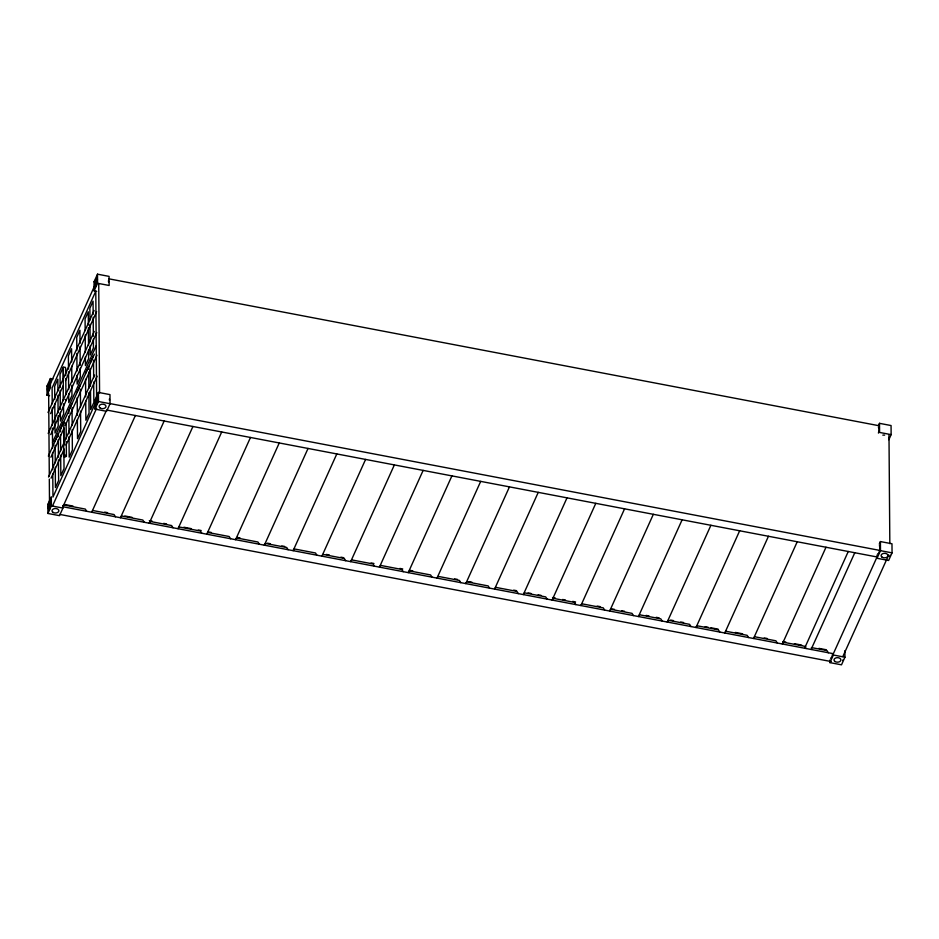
<?xml version="1.0" encoding="UTF-8"?>
<svg xmlns="http://www.w3.org/2000/svg" width="939" height="939" viewBox="0 0 939 939"><rect width="100%" height="100%" fill="white"/><g stroke="black" fill="none" stroke-linecap="round" stroke-linejoin="round"><path stroke-width="1.41" d="M49.591 395.718L47.02 395.225L46.95 386.129L50.389 378.523L52.96 379.016M94.135 290.879L94.064 281.782L97.503 274.176L109.065 276.383L109.135 285.479L97.574 283.273L94.135 290.879L96.705 291.372M97.468 279.552L48.617 387.748L48.628 390.647M47.02 395.225L50.46 387.619L50.389 378.523M48.018 412.503L94.076 310.492M50.565 413.641L63.124 385.812M65.519 380.518L96.623 311.631M48.182 433.454L94.24 331.444M63.664 399.439L63.171 400.53L63.418 367.266L65.131 367.231L65.707 368.288L65.765 375.6M50.718 434.593L96.776 332.582M52.525 442.504L96.212 345.763M55.072 440.825L58.265 433.759L58.288 436.682M63.664 421.811L60.472 428.877L60.495 431.799M72.01 403.324L68.817 410.39L68.84 413.313M77.162 391.915L80.355 384.849M85.508 373.44L88.689 366.374L88.712 369.297M90.297 362.818L93.489 355.764M48.359 456.108L94.416 354.109M50.894 457.246L64.063 428.102M65.261 425.449L96.952 355.235M48.523 477.059L94.581 375.06M51.058 478.197L64.216 449.053M66.012 445.074L97.116 376.187M63.606 456.389L64.098 455.298L65.824 455.262L66.387 456.331L65.026 457.023L63.606 456.389L63.852 423.113L65.566 423.078L66.141 424.146L66.258 438.771M47.936 513.457L47.866 504.36L51.305 496.754L51.375 505.851L47.936 513.457L59.497 515.664L62.936 508.058L62.913 505.452M94.98 400.014L98.419 392.408L109.98 394.615L110.051 403.711L106.612 411.317L95.05 409.111L94.98 400.014L97.55 400.507M95.05 409.111L98.489 401.505L98.419 392.408M52.596 505.792L96.623 408.289M106.6 410.026L877.038 556.98L833.363 653.708L62.925 506.755L106.001 411.341M135.38 415.508L91.705 512.248L92.844 510.511L114.065 514.56L115.45 516.779M164.149 421.001L120.474 517.729L121.612 516.004L142.845 520.053L144.219 522.26M192.929 426.482L149.254 523.223L150.393 521.497L171.614 525.547L172.999 527.753M221.71 431.975L178.034 528.716L179.173 526.979L200.394 531.028L201.779 533.235M250.478 437.468L206.803 534.197L207.942 532.472L229.175 536.521L230.548 538.728M279.259 442.95L235.583 539.69L236.722 537.965L257.943 542.014L259.328 544.221M308.039 448.443L264.352 545.172L265.491 543.446L286.724 547.496L288.097 549.702M336.808 453.936L293.132 550.665L294.271 548.939L315.504 552.989L316.877 555.195M365.588 459.417L321.913 556.158L323.051 554.421L344.273 558.47L345.658 560.689M394.368 464.911L350.681 561.639L351.82 559.914L373.053 563.963L374.426 566.17M423.137 470.392L379.462 567.133L380.6 565.407L401.833 569.457L403.207 571.663M451.917 475.885L408.242 572.626L409.381 570.889L430.602 574.938L431.987 577.145M480.698 481.378L437.011 578.107L438.149 576.382L459.382 580.431L460.756 582.638M509.466 486.86L465.791 583.6L466.929 581.875L488.163 585.924L489.536 588.131M538.247 492.353L494.571 589.093L495.71 587.356L516.931 591.406L518.316 593.612M567.015 497.846L523.34 594.575L524.478 592.849L545.712 596.899L547.085 599.105M595.796 503.327L552.12 600.068L553.259 598.331L574.48 602.38L575.865 604.599M624.576 508.821L580.901 605.549L582.027 603.824L603.261 607.873L604.634 610.08M653.344 514.302L609.669 611.043L610.808 609.317L632.041 613.367L633.414 615.573M682.125 519.795L638.45 616.536L639.588 614.799L660.81 618.848L662.195 621.066M710.905 525.288L667.218 622.017L668.357 620.292L689.59 624.341L690.963 626.548M739.674 530.77L695.999 627.51L697.137 625.785L718.37 629.834L719.744 632.041M768.454 536.263L724.779 633.003L725.917 631.266L747.139 635.316L748.524 637.522M797.234 541.756L753.548 638.485L754.686 636.759L775.919 640.809L777.292 643.015M878.352 425.872L879.503 423.336L891.064 425.543L891.134 434.64L888.846 439.71M826.003 547.237L782.328 643.978L783.466 642.253L804.7 646.29L806.073 648.509M848.269 551.486L804.594 648.227L805.732 646.49M811.108 649.459L854.783 552.731M879.268 544.104L880.418 541.568L891.98 543.775L892.05 552.871L888.611 560.477L877.049 558.271L877.026 555.031M844.936 657.218L841.497 664.824L829.935 662.617L833.374 655.011L844.936 657.218L844.889 650.715M877.049 558.271L880.489 550.665L880.418 541.568M842.858 656.525L888.693 555.019M62.925 506.755L64.063 505.029L85.296 509.079L86.67 511.286M108.748 278.801L878.857 425.696M94.064 281.782L96.635 282.275M891.134 434.64L879.573 432.433L879.503 423.336M46.95 386.129L49.521 386.622M109.71 403.535L879.82 550.418M98.489 401.505L110.051 403.711M880.489 550.665L892.05 552.871M64.345 504.431L72.984 506.074M104.663 512.119L107.551 512.671M124.828 515.969L132.023 517.342M149.313 520.64L152.188 521.192M163.715 523.387L166.59 523.939M183.868 527.225L191.075 528.598M198.27 529.972L201.157 530.523M208.352 531.897L211.228 532.448M237.156 537.39L240.032 537.941M267.392 543.165L270.279 543.716M281.794 545.911L284.681 546.463M326.443 554.421L329.319 554.972M340.845 557.167L343.721 557.719M371.081 562.942L373.957 563.494M399.885 568.435L402.761 568.987M409.967 570.36L412.843 570.9M454.605 578.87L457.481 579.422M469.007 581.617L471.883 582.168M513.645 590.138L516.532 590.678M528.047 592.885L530.934 593.425M538.129 594.798L541.005 595.349M552.531 597.544L555.407 598.096M562.614 599.469L565.489 600.021M572.696 601.394L575.572 601.946M597.169 606.066L600.056 606.617M611.571 608.812L614.458 609.364M621.653 610.737L624.529 611.289M646.138 615.409L649.013 615.949M656.22 617.322L659.096 617.874M670.622 620.069L673.498 620.62M680.693 621.994L683.58 622.545M705.177 626.665L708.065 627.217M710.94 627.768L718.135 629.142M735.425 632.428L742.62 633.802M764.217 637.933L767.104 638.473M782.938 641.501L785.826 642.053M794.464 643.696L801.66 645.07M818.949 648.368L826.144 649.741M811.39 647.57L826.954 650.539L828.339 652.746M47.866 504.36L50.436 504.853M51.375 505.851L62.936 508.058M59.662 514.396L831.203 661.561M65.39 399.404L65.953 400.472M888.987 434.863L889.832 543.646M829.923 660.023L829.935 662.617M98.724 284.13L99.569 392.901M97.503 274.176L97.574 283.273M93.161 314.342L93.067 301.184L89.874 308.25L89.968 319.941M93.184 317.265L93.337 336.268M93.36 339.19L93.43 347.958L90.238 355.024L90.167 346.256M93.524 360.142L93.654 377.678M93.689 382.067L93.853 402.538L90.66 409.592L90.508 390.601M90.003 324.331L90.132 341.866M90.344 368.675L90.473 386.211M88.372 324.964L88.266 311.807L85.085 318.873L85.167 330.563M88.395 327.887L88.536 345.423M88.559 349.813L88.63 358.581L85.437 365.647L85.379 356.879M88.736 372.22L88.865 388.3M88.9 392.69L89.052 413.148L85.872 420.214L85.719 401.211M85.203 334.953L85.343 352.489M85.555 379.286L85.684 396.821M80.026 343.439L79.932 330.282L76.74 337.347L76.834 350.505M80.05 346.362L80.202 365.365M80.226 368.288L80.285 377.055L77.104 384.121L77.033 375.354M80.39 389.239L80.519 406.775M80.554 411.165L80.719 431.623L77.526 438.689L77.374 419.686M76.857 353.428L76.998 370.964M77.209 397.76L77.338 415.308M71.681 361.914L71.587 348.756L68.394 355.822L68.5 368.98M71.716 366.304L71.845 382.373M71.869 385.307L71.951 395.53L68.758 402.596L68.688 393.828M72.045 407.714L72.174 425.25M72.209 429.639L72.373 450.098L69.181 457.164L69.017 436.705M68.524 371.903L68.653 389.439M68.864 416.235L69.005 433.783M65.789 378.534L65.918 394.615M66.282 441.694L66.387 456.331M63.347 380.389L63.242 367.231L60.049 374.297L60.155 387.455M63.523 403.782L63.606 414.005L60.413 421.071L60.342 412.303M63.723 429.111L63.852 445.192M63.875 449.581L64.028 468.584L60.835 475.65L60.683 455.18M60.178 390.378L60.319 409.381M60.519 434.722L60.648 450.802M57.936 390.882L57.842 379.192L54.65 386.258L54.755 399.415M57.972 395.272L58.101 412.808M58.124 415.731L58.206 425.966L55.014 433.032L54.791 403.793M58.312 439.605L58.453 457.152M58.476 460.075L58.629 480.533L55.436 487.599L55.284 467.141M55.108 445.215L55.248 462.751M52.232 403.723L52.103 387.924L95.79 291.196L96.635 400.331L52.96 497.071L52.772 474.089M52.267 408.031L52.396 425.261M52.42 428.137L52.572 448.243M52.607 452.551L52.748 469.782M48.652 393.547L49.297 476.214M49.321 479.113L49.556 509.572M832.67 653.556A4.202 0.916 -79.2 0 1 830.604 658.145M843.21 659.636A4.202 0.916 -79.2 0 1 842.612 660.54M878.399 427.621A4.202 0.916 -79.2 0 1 878.435 433.102M889.409 437.058A4.202 0.916 -79.2 0 1 888.799 437.961M882.836 435.144A3.439 2.265 -0.4 0 1 884.62 435.168M108.396 280.855A4.202 0.916 -79.2 0 1 108.572 282.087M109.323 399.087A4.202 0.916 -79.2 0 1 109.487 400.319M879.315 545.852A4.202 0.916 -79.2 0 1 879.597 550.289A4.202 0.916 -79.2 0 1 877.707 553.799M890.325 555.301A4.202 0.916 -79.2 0 1 889.726 556.193M48.722 390.037A4.202 0.916 -79.2 0 0 49.732 382.995A4.202 0.916 -79.2 0 0 47.654 387.584A4.202 0.916 -79.2 0 0 48.722 390.037M49.65 508.269A4.202 0.916 -79.2 0 0 50.647 501.226A4.202 0.916 -79.2 0 0 48.57 505.816A4.202 0.916 -79.2 0 0 49.65 508.269M52.936 512.318A3.439 2.265 -0.4 0 0 58.734 511.391A3.439 2.265 -0.4 0 0 54.638 508.562A3.439 2.265 -0.4 0 0 52.936 512.318M834.935 661.479A3.439 2.265 -0.4 0 0 840.745 660.551A3.439 2.265 -0.4 0 0 836.637 657.723A3.439 2.265 -0.4 0 0 834.935 661.479M95.837 285.691A4.202 0.916 -79.2 0 0 96.834 278.648A4.202 0.916 -79.2 0 0 94.769 283.238A4.202 0.916 -79.2 0 0 95.837 285.691M96.764 403.934A4.202 0.916 -79.2 0 0 97.762 396.88A4.202 0.916 -79.2 0 0 95.684 401.469A4.202 0.916 -79.2 0 0 96.764 403.934M100.05 407.984A3.439 2.265 -0.4 0 0 105.849 407.045A3.439 2.265 -0.4 0 0 101.752 404.216A3.439 2.265 -0.4 0 0 100.05 407.984M882.05 557.144A3.439 2.265 -0.4 0 0 887.848 556.205A3.439 2.265 -0.4 0 0 883.752 553.376A3.439 2.265 -0.4 0 0 882.05 557.144"/></g></svg>
